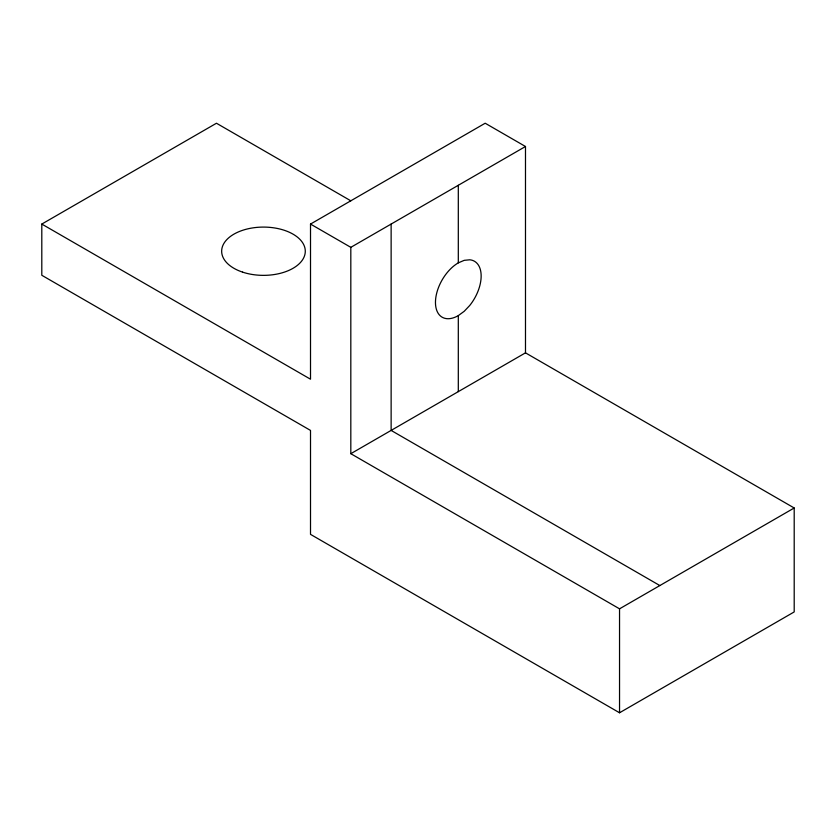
<?xml version="1.0" encoding="UTF-8"?>
<svg xmlns="http://www.w3.org/2000/svg" width="836" height="836" viewBox="0 0 836 836"><rect width="100%" height="100%" fill="white"/><g stroke="black" fill="none" stroke-linecap="round" stroke-linejoin="round"><path stroke-width="1.25" d="M458.306 315.611L464.22 311.295L469.727 305.485A32.301 18.653 -60 0 0 469.727 259.797L464.22 260.341L458.306 262.859A32.301 18.653 -60 0 0 435.462 302.423A32.301 18.653 -60 0 0 458.306 315.611L458.306 391.624M525.489 352.844L525.489 146.499L350.817 247.341L350.817 453.687L525.489 352.844L794.2 507.985L794.2 611.931L619.539 712.774L310.511 534.361L310.511 430.415L41.8 275.274L41.8 224.069L216.461 123.237L350.817 200.807M41.8 224.069L310.511 379.21L310.511 224.069L485.183 123.226L525.489 146.499M350.817 453.687L619.539 608.827L794.2 507.985M310.511 224.069L350.817 247.341M659.844 585.555L391.133 430.415L391.133 224.069M619.539 608.827L619.539 712.774M458.306 185.289L458.306 262.859M242.586 272.128A41.8 24.129 0 0 0 305.286 251.228A41.8 24.129 0 0 0 242.586 230.318A41.8 24.129 0 0 0 242.586 272.128"/></g></svg>
